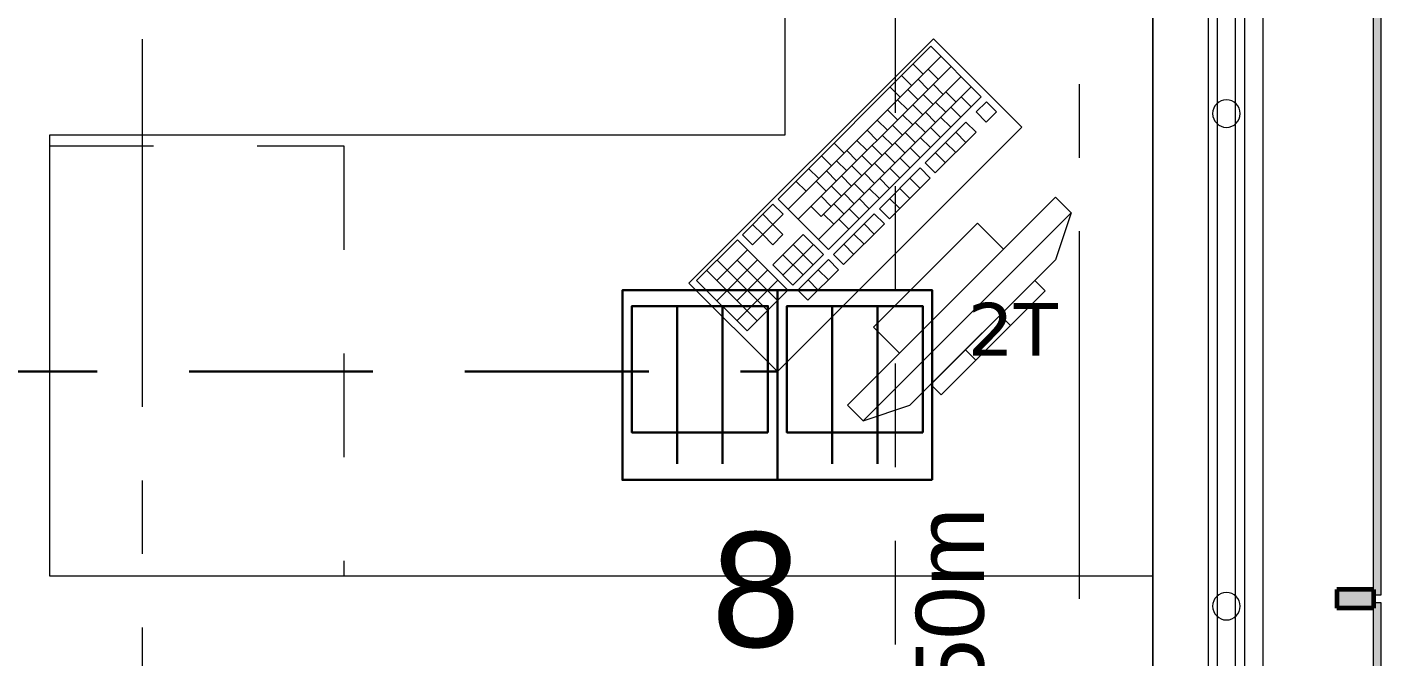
# Model space of a CAD drawing. Header units: inches. Extents: x -19 to 5698, y -728 to 92.
# Drawn here: x 327.389 to 329.23, y 9.371 to 10.228 of the extents above; entities that cross this region are included whole.
import ezdxf

# ---------------------------------------------------------------- set-up
doc = ezdxf.new("R2010")
doc.units = ezdxf.units.IN
doc.header["$MEASUREMENT"] = 0
doc.set_wipeout_variables(frame=1)
for name, pattern in [('HIDDEN', [0.375, 0.25, -0.125]), ('Hidden Line', [0.195611, 0.141111, -0.0545]), ('Punto & Raya', [0.65, 0.5, -0.075, 0, -0.075]), ('Rayas', [0.282222, 0.141111, -0.141111]), ('Wipeout_Contour', [1, 0, -1])]:
    doc.linetypes.add(name, pattern=pattern)
doc.layers.get('0').update_dxf_attribs({"color": 61})
doc.layers.add('00 conduct tomacorr', color=120, linetype='HIDDEN', lineweight=30)
doc.layers.add('00 IE LUZ EMERGENCIA', color=253, linetype='Continuous', lineweight=0)
for name, color, linetype in [('02 _ ARQ _ ALB _ Ejes Generales', 251, 'Continuous'), ('02 _ ARQ _ ZON _ Espacio.3D', 7, 'Continuous'), ('08 _ STR _ EXT _ 07 Losa Aligerada', 7, 'Continuous'), ('08 _ STR _ EXT _ 09 Vigas', 251, 'Continuous'), ('Acabado - Muros', 7, 'Continuous'), ('Estructura - 04 MURO', 7, 'Continuous'), ('Interior - Escaleras & Barandillas', 7, 'Continuous'), ('Interior - Mobiliario', 7, 'Continuous'), ('Marcador - Secciones', 7, 'Continuous'), ('Notas - Etiquetas', 7, 'Continuous')]:
    doc.layers.add(name, color=color, linetype=linetype)
doc.styles.add('Annotative', font='arial.ttf')
doc.styles.add('Estilo_Generado_4', font='swisse.ttf')

# ---------------------------------------------------------------- blocks, each defined once
blk = doc.blocks.new('CAJA POP UP 6 MODULOS')
at = {"layer": '00 conduct tomacorr', "linetype": 'Continuous'}
for p, q in [((-0.095, -0.165), (-0.095, -0.0151)), ((-0.052, -0.165), (-0.052, -0.0151)), ((0.052, -0.165), (0.052, -0.0151)), ((0.095, -0.165), (0.095, -0.0151)), ((0, -0.165), (0, -0.18))]:
    blk.add_line(p, q, dxfattribs=at)
for points in [[(-0.147, 0), (0.147, 0), (0.147, -0.18), (-0.147, -0.18)], [(0, 0), (0.147, 0), (0.147, -0.18), (0, -0.18)]]:
    blk.add_lwpolyline(points, close=True, dxfattribs=at)
for points in [[(-0.138, -0.045), (-0.009, -0.045), (-0.009, -0.165), (-0.138, -0.165), (-0.138, -0.045)], [(0.009, -0.045), (0.138, -0.045), (0.138, -0.165), (0.009, -0.165), (0.009, -0.045)]]:
    blk.add_lwpolyline(points, dxfattribs=at)
at = {"color": 1, "insert": (-0.1807, -0.168), "char_height": 0.05, "attachment_point": 1, "rotation": 180}
blk.add_mtext_dynamic_manual_height_columns('{\\fVerdana|b0|i0|c0|p34;2T}', width=0.000481, gutter_width=0.1561, heights=[0], dxfattribs=at)

msp = doc.modelspace()

# ---------------------------------------------------------------- hatches: boundary and pattern name
at = {"layer": 'Acabado - Muros', "linetype": 'Continuous', "lineweight": 9}
for points in [[(329.23, 9.455), (329.2299, 10.645), (329.2199, 10.645), (329.22, 9.455)], [(329.23, 8.255), (329.23, 9.445), (329.22, 9.445), (329.22, 8.255)]]:
    msp.add_hatch(color=250, dxfattribs=at).paths.add_polyline_path(points)
at = {"layer": 'Acabado - Muros', "linetype": 'Continuous', "lineweight": 0}
msp.add_hatch(color=254, dxfattribs=at).paths.add_polyline_path([(329.17, 9.4375), (329.22, 9.4375), (329.22, 9.4625), (329.17, 9.4625)])

# ---------------------------------------------------------------- linework, layer by layer
at = {"layer": '00 conduct tomacorr'}
msp.add_line((324.6094, 9.7593, -0.0007), (328.4094, 9.7593), dxfattribs=at)
at = {"layer": '02 _ ARQ _ ALB _ Ejes Generales', "color": 251, "linetype": 'Punto & Raya', "lineweight": 13, "true_color": 0x636466}
msp.add_line((328.82, 3.05), (328.82, 44.9), dxfattribs=at)
at = {"layer": '02 _ ARQ _ ZON _ Espacio.3D', "color": 254, "linetype": 'Continuous', "lineweight": 0, "flags": 128}
msp.add_lwpolyline([(321.57, 16.9), (321.22, 16.9), (321.22, 7.7), (321.57, 7.7), (321.57, 8.1), (322.07, 8.1), (322.07, 7.35), (328.17, 7.35), (328.17, 7.7), (328.57, 7.7), (328.57, 8.1), (328.92, 8.1), (328.92, 11.45), (323.12, 11.45), (323.12, 16.1), (321.57, 16.1)], close=True, dxfattribs=at)
at = {"layer": '08 _ STR _ EXT _ 07 Losa Aligerada', "color": 7, "linetype": 'Continuous', "lineweight": 18, "flags": 128}
msp.add_lwpolyline([(320.8699, 5.6637), (322.07, 5.6637), (322.07, 7.2), (329.07, 7.2), (329.07, 14.9999), (329.07, 15.1499), (329.07, 15.1499), (329.07, 15.7999), (329.07, 15.7999), (329.07, 18.1001), (329.07, 20.35), (326.5701, 20.35), (324.1701, 20.35), (324.1701, 22.35), (324.1701, 22.6), (324.1701, 24.5), (324.1701, 24.75), (324.1701, 26.75), (329.07, 26.75), (329.07, 29.7)], dxfattribs=at)
at = {"layer": '08 _ STR _ EXT _ 09 Vigas', "color": 251, "linetype": 'Hidden Line', "lineweight": 13, "true_color": 0x636466}
msp.add_line((328.57, 7.7), (328.57, 16.9), dxfattribs=at)
at = {"layer": 'Acabado - Muros', "color": 7, "linetype": 'Continuous', "lineweight": 60}
for p, q in [((329.17, 9.4625), (329.17, 9.4375)), ((329.22, 9.4625), (329.17, 9.4625)), ((329.22, 9.4625), (329.22, 9.4375)), ((329.22, 9.4375), (329.17, 9.4375))]:
    msp.add_line(p, q, dxfattribs=at)
at = {"layer": 'Acabado - Muros', "color": 7, "linetype": 'Continuous', "lineweight": 13, "flags": 128}
for points in [[(329.23, 9.455), (329.22, 9.455), (329.2199, 10.645), (329.2299, 10.645)], [(329.23, 8.255), (329.22, 8.255), (329.22, 9.445), (329.23, 9.445)]]:
    msp.add_lwpolyline(points, close=True, dxfattribs=at)
at = {"layer": 'Interior - Mobiliario', "color": 175, "linetype": 'Continuous', "lineweight": 13}
for p, q in [((328.6181, 10.2015), (328.4104, 9.9938)), ((328.6866, 10.1329), (328.6181, 10.2015)), ((328.6318, 10.1878), (328.4241, 9.98)), ((328.6455, 10.174), (328.4378, 9.9663)), ((328.5783, 10.1617), (328.592, 10.1479)), ((328.5938, 10.1772), (328.6075, 10.1635)), ((328.6145, 10.1704), (328.6282, 10.1567)), ((328.6729, 10.1466), (328.4652, 9.9389)), ((328.6592, 10.1603), (328.4688, 9.9699)), ((328.5627, 10.1461), (328.5764, 10.1324)), ((328.5868, 10.1427), (328.6005, 10.129)), ((328.6006, 10.1566), (328.6143, 10.1429)), ((328.6213, 10.1498), (328.635, 10.1361)), ((328.4789, 9.9252), (328.6866, 10.1329)), ((328.5729, 10.1289), (328.5866, 10.1152)), ((328.6074, 10.136), (328.6211, 10.1222)), ((328.6246, 10.1257), (328.6383, 10.112)), ((328.6384, 10.1396), (328.6522, 10.1258)), ((328.6591, 10.1328), (328.6728, 10.1191)), ((328.6935, 10.126), (328.6796, 10.1122)), ((328.7072, 10.1123), (328.6935, 10.126)), ((328.5591, 10.1151), (328.5728, 10.1013)), ((328.5797, 10.1083), (328.5934, 10.0945)), ((328.5936, 10.1221), (328.6073, 10.1084)), ((328.6107, 10.1119), (328.6245, 10.0981)), ((328.6452, 10.1189), (328.6589, 10.1052)), ((328.6796, 10.1122), (328.6934, 10.0985)), ((328.6934, 10.0985), (328.7072, 10.1123)), ((328.5452, 10.1012), (328.5589, 10.0875)), ((328.5659, 10.0944), (328.5796, 10.0807)), ((328.5969, 10.098), (328.6106, 10.0843)), ((328.6658, 10.0983), (328.6104, 10.043)), ((328.6175, 10.0912), (328.6312, 10.0775)), ((328.6314, 10.1051), (328.6451, 10.0914)), ((328.6795, 10.0846), (328.6658, 10.0983)), ((328.4865, 10.0699), (328.5002, 10.0562)), ((328.5175, 10.0735), (328.5313, 10.0598)), ((328.5314, 10.0874), (328.5451, 10.0736)), ((328.552, 10.0806), (328.5657, 10.0669)), ((328.5692, 10.0703), (328.5829, 10.0566)), ((328.583, 10.0842), (328.5968, 10.0705)), ((328.6037, 10.0774), (328.6174, 10.0637)), ((328.6241, 10.0292), (328.6795, 10.0846)), ((328.6381, 10.0707), (328.6518, 10.0569)), ((328.6519, 10.0845), (328.6657, 10.0708)), ((328.4692, 10.0526), (328.4829, 10.0389)), ((328.5037, 10.0597), (328.5174, 10.0459)), ((328.5243, 10.0529), (328.538, 10.0392)), ((328.5382, 10.0667), (328.5519, 10.053)), ((328.5554, 10.0565), (328.5691, 10.0428)), ((328.5898, 10.0635), (328.6036, 10.0498)), ((328.6243, 10.0568), (328.638, 10.0431)), ((328.4519, 10.0353), (328.4656, 10.0216)), ((328.4898, 10.0458), (328.5036, 10.0321)), ((328.5105, 10.039), (328.5242, 10.0253)), ((328.5415, 10.0426), (328.5552, 10.0289)), ((328.6035, 10.036), (328.5481, 9.9806)), ((328.5621, 10.0358), (328.5759, 10.0221)), ((328.576, 10.0497), (328.5897, 10.036)), ((328.6172, 10.0223), (328.6035, 10.036)), ((328.6104, 10.043), (328.6241, 10.0292)), ((328.4346, 10.018), (328.4483, 10.0043)), ((328.4621, 10.0181), (328.4759, 10.0044)), ((328.476, 10.032), (328.4897, 10.0183)), ((328.4966, 10.0252), (328.5103, 10.0115)), ((328.5138, 10.0149), (328.5275, 10.0012)), ((328.5277, 10.0288), (328.5414, 10.0151)), ((328.5483, 10.022), (328.562, 10.0083)), ((328.5618, 9.9669), (328.6172, 10.0223)), ((328.5896, 10.0222), (328.6033, 10.0085)), ((328.4689, 9.9975), (328.4827, 9.9838)), ((328.4828, 10.0113), (328.4965, 9.9976)), ((328.5, 10.0011), (328.5137, 9.9874)), ((328.7877, 9.9962), (328.5049, 9.7133)), ((328.5344, 10.0081), (328.5482, 9.9944)), ((328.5758, 10.0083), (328.5895, 9.9946)), ((328.8089, 9.9749), (328.7877, 9.9962)), ((328.4034, 9.9868), (328.3619, 9.9453)), ((328.4171, 9.9731), (328.4034, 9.9868)), ((328.4104, 9.9938), (328.4789, 9.9252)), ((328.4551, 9.9836), (328.4688, 9.9699)), ((328.4861, 9.9872), (328.4998, 9.9735)), ((328.5068, 9.9804), (328.5205, 9.9667)), ((328.5206, 9.9943), (328.5343, 9.9806)), ((328.5481, 9.9806), (328.5618, 9.9669)), ((328.5619, 9.9945), (328.5757, 9.9808)), ((328.3757, 9.9591), (328.3894, 9.9454)), ((328.4033, 9.9593), (328.3894, 9.9454)), ((328.3896, 9.973), (328.4033, 9.9593)), ((328.4033, 9.9593), (328.4171, 9.9731)), ((328.417, 9.9456), (328.4033, 9.9593)), ((328.4723, 9.9734), (328.486, 9.9597)), ((328.5412, 9.9737), (328.4858, 9.9183)), ((328.4929, 9.9666), (328.5066, 9.9529)), ((328.4995, 9.9046), (328.5549, 9.96)), ((328.5261, 9.6921), (328.8089, 9.9749)), ((328.5273, 9.9599), (328.541, 9.9462)), ((328.6817, 9.9608), (328.5402, 9.8194)), ((328.5549, 9.96), (328.5412, 9.9737)), ((328.717, 9.9254), (328.6817, 9.9608)), ((328.8089, 9.9749), (328.7877, 9.9113)), ((328.3619, 9.9453), (328.3756, 9.9316)), ((328.3756, 9.9316), (328.3894, 9.9454)), ((328.3894, 9.9454), (328.4032, 9.9317)), ((328.4446, 9.9457), (328.403, 9.9041)), ((328.4032, 9.9317), (328.417, 9.9456)), ((328.472, 9.9183), (328.4446, 9.9457)), ((328.5135, 9.946), (328.5272, 9.9323)), ((328.355, 9.9384), (328.2996, 9.883)), ((328.3687, 9.9246), (328.3271, 9.8831)), ((328.4235, 9.8698), (328.355, 9.9384)), ((328.4583, 9.932), (328.4167, 9.8904)), ((328.4307, 9.9318), (328.4582, 9.9044)), ((328.4996, 9.9322), (328.5133, 9.9185)), ((328.5756, 9.784), (328.717, 9.9254)), ((328.3824, 9.9109), (328.327, 9.8555)), ((328.3273, 9.9107), (328.3958, 9.8421)), ((328.3548, 9.9108), (328.4097, 9.8559)), ((328.403, 9.9041), (328.4305, 9.8767)), ((328.4169, 9.918), (328.4443, 9.8906)), ((328.4305, 9.8767), (328.472, 9.9183)), ((328.4789, 9.9114), (328.4373, 9.8699)), ((328.4926, 9.8977), (328.4789, 9.9114)), ((328.4858, 9.9183), (328.4995, 9.9046)), ((328.7877, 9.9113), (328.5897, 9.7133)), ((328.3134, 9.8968), (328.382, 9.8283)), ((328.3961, 9.8972), (328.3546, 9.8557)), ((328.451, 9.8561), (328.4926, 9.8977)), ((328.465, 9.8976), (328.4787, 9.8838)), ((328.2996, 9.883), (328.3681, 9.8144)), ((328.4098, 9.8835), (328.3544, 9.8281)), ((328.3681, 9.8144), (328.4235, 9.8698)), ((328.4373, 9.8699), (328.451, 9.8561)), ((328.4512, 9.8837), (328.4649, 9.87)), ((328.7594, 9.883), (328.618, 9.7416)), ((328.6322, 9.7275), (328.7736, 9.8689)), ((328.7736, 9.8689), (328.7594, 9.883)), ((328.7123, 9.8359), (328.7265, 9.8217)), ((328.5402, 9.8194), (328.5756, 9.784)), ((328.6652, 9.7887), (328.6793, 9.7746)), ((328.618, 9.7416), (328.6322, 9.7275)), ((328.5049, 9.7133), (328.5261, 9.6921)), ((328.5261, 9.6921), (328.5897, 9.7133))]:
    msp.add_line(p, q, dxfattribs=at)
at = {"layer": 'Interior - Mobiliario', "color": 175, "linetype": 'Rayas', "lineweight": 13}
for p, q in [((327.42, 10.066), (327.82, 10.066)), ((327.82, 10.066), (327.82, 9.481))]:
    msp.add_line(p, q, dxfattribs=at)
at = {"layer": 'Interior - Mobiliario', "color": 175, "linetype": 'Continuous', "lineweight": 13, "flags": 128}
msp.add_lwpolyline([(328.7418, 10.0916), (328.6216, 10.2118), (328.2892, 9.8795), (328.4094, 9.7593)], close=True, dxfattribs=at)
at = {"layer": 'Marcador - Secciones', "color": 251, "linetype": 'Punto & Raya', "lineweight": 13, "true_color": 0x636466}
msp.add_line((327.5455, 46.2111), (327.5455, 0.9472), dxfattribs=at)

# ---------------------------------------------------------------- block references
at = {"layer": '00 conduct tomacorr', "xscale": 1.432830642179531, "yscale": 1.432830642179531, "zscale": 1.432830642179531, "rotation": 179.9999999999999}
msp.add_blockref('CAJA POP UP 6 MODULOS', (328.4094, 9.6118), dxfattribs=at)

# ---------------------------------------------------------------- texts
at = {"layer": '00 IE LUZ EMERGENCIA', "style": 'Annotative'}
msp.add_attdef('8', (328.3194, 9.3845, 0), '', height=0.1562, dxfattribs=at)
at = {"layer": 'Notas - Etiquetas', "color": 171, "linetype": 'Continuous', "lineweight": 13, "insert": (328.5976, 8.296), "char_height": 0.0925, "attachment_point": 1, "rotation": 90, "style": 'Estilo_Generado_4'}
msp.add_mtext('\\A1;{\\pql;\\fSwis721 Ex BT|b0|i0|c0|p34;VIGA-102\\fSwis721 Ex BT|b0|i0|c0|p34; \\fSwis721 Ex BT|b0|i0|c0|p34;0.80\\fSwis721 Ex BT|b0|i0|c0|p34;x\\fSwis721 Ex BT|b0|i0|c0|p34;0.50\\fSwis721 Ex BT|b0|i0|c0|p34;m}', dxfattribs=at)

# ---------------------------------------------------------------- next in the draw order: wipeouts: each hides what was drawn before it
at = {"color": 254, "linetype": 'Wipeout_Contour', "lineweight": 0, "ltscale": 9854.767958}
msp.add_wipeout([(328.9199, 11.45), (328.92, 8.1), (329.07, 8.1), (329.0699, 11.45)], dxfattribs=at).dxf.layer = 'Estructura - 04 MURO'

# ---------------------------------------------------------------- next in the draw order: linework, layer by layer
at = {"layer": '08 _ STR _ EXT _ 09 Vigas', "color": 251, "linetype": 'Hidden Line', "lineweight": 13, "true_color": 0x636466}
msp.add_line((329.07, 7.2), (329.07, 39.9), dxfattribs=at)
at = {"layer": 'Estructura - 04 MURO', "color": 7, "linetype": 'Continuous', "lineweight": 13, "flags": 128}
for points in [[(328.9199, 11.45), (328.92, 8.1)], [(329.07, 8.1), (329.0699, 11.45)]]:
    msp.add_lwpolyline(points, dxfattribs=at)
at = {"layer": 'Interior - Escaleras & Barandillas', "color": 161, "linetype": 'Continuous', "lineweight": 13, "flags": 128}
for points in [[(329.0449, 11.45), (328.9949, 11.45), (328.995, 8.1), (329.045, 8.1)], [(329.0324, 11.45), (329.0074, 11.45), (329.0075, 8.1), (329.0325, 8.1)], [(329.0324, 11.45), (329.0074, 11.45), (329.0075, 8.1), (329.0325, 8.1)], [(329.0324, 11.45), (329.0074, 11.45), (329.0075, 8.1), (329.0325, 8.1)]]:
    msp.add_lwpolyline(points, close=True, dxfattribs=at)
for points in [[(329.0012, 10.11, 1), (329.0387, 10.11, 1)], [(329.0012, 9.44, 1), (329.0387, 9.44, 1)]]:
    msp.add_lwpolyline(points, format="xyb", close=True, dxfattribs=at)
at = {"layer": 'Interior - Mobiliario', "color": 175, "linetype": 'Continuous', "lineweight": 13, "flags": 128}
msp.add_lwpolyline([(328.92, 9.481), (327.42, 9.481), (327.42, 10.081), (328.42, 10.081), (328.42, 10.781), (328.92, 10.781)], close=True, dxfattribs=at)

doc.saveas('drawing.dxf')
